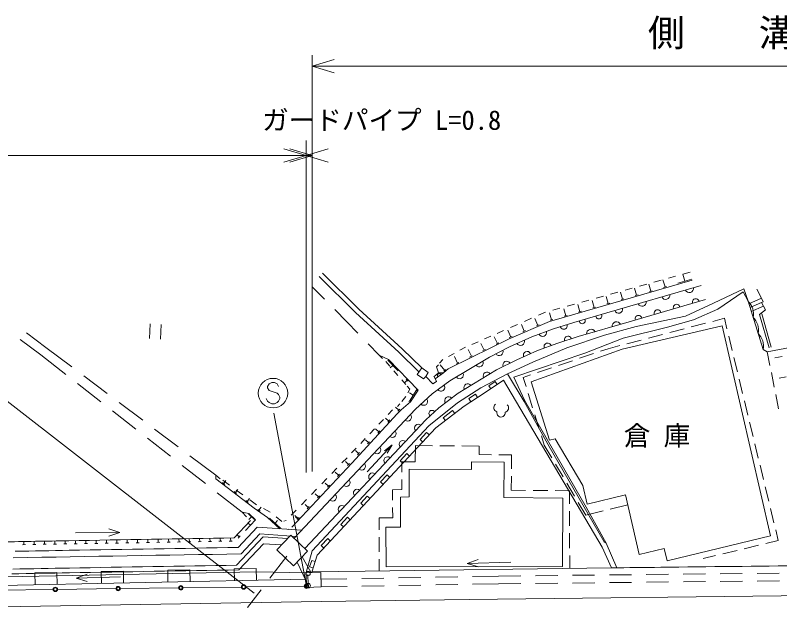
# Model space of a CAD drawing. Units: millimetres, scale not verified. Extents: x 40000 to 680000, y 20000 to 380000.
# Drawn here: x 129989 to 181738, y 286998 to 327707 of the extents above; entities that cross this region are included whole.
import ezdxf
from ezdxf.enums import TextEntityAlignment as Align

# ---------------------------------------------------------------- set-up
doc = ezdxf.new("R2010")
doc.units = ezdxf.units.MM
doc.header["$LTSCALE"] = 1000
for name, color, linetype, lineweight in [('M-BGD', 7, 'Continuous', 13), ('M-BMK-OTRS', 5, 'Continuous', 13), ('M-STR-HTXT', 7, 'Continuous', 13), ('M-STR-STRC', 7, 'Continuous', 13)]:
    doc.layers.add(name, color=color, linetype=linetype, lineweight=lineweight)
doc.styles.add('ＭＳ ゴシック', font='')
doc.styles.get('ＭＳ ゴシック').set_extended_font_data('MS Gothic')

msp = doc.modelspace()

# ---------------------------------------------------------------- linework, layer by layer
at = {"layer": 'M-BGD'}
for p, q in [((150791, 310254), (153244, 307815)), ((174694, 310042), (174205, 309907)), ((175320, 309706), (175181, 310186)), ((175673, 310312), (175184, 310177)), ((172737, 309502), (172247, 309367)), ((173015, 309038), (172876, 309518)), ((173715, 309772), (173226, 309637)), ((173975, 309316), (173836, 309796)), ((175800, 309845), (174840, 309567)), ((150911, 308502), (150095, 309335)), ((170038, 307564), (176425, 309420)), ((170779, 308962), (170289, 308827)), ((171094, 308481), (170955, 308961)), ((171758, 309232), (171268, 309097)), ((172054, 308759), (171915, 309239)), ((173111, 309065), (172919, 309010)), ((174071, 309344), (173879, 309288)), ((179306, 309187), (177252, 308229)), ((179257, 308981), (177551, 307814)), ((179257, 308981), (179597, 308346)), ((179306, 309187), (179597, 308346)), ((180511, 308560), (180180, 309160)), ((204388, 309434), (180892, 304929)), ((169800, 308692), (169311, 308557)), ((170134, 308202), (169994, 308682)), ((171190, 308508), (170998, 308453)), ((176704, 308459), (171539, 306959)), ((172150, 308787), (171958, 308731)), ((180511, 308560), (179657, 308172)), ((180608, 308314), (180511, 308560)), ((167842, 308152), (167353, 308017)), ((168213, 307645), (168073, 308125)), ((168821, 308422), (168332, 308287)), ((169173, 307923), (169034, 308404)), ((169269, 307951), (169077, 307896)), ((170230, 308230), (170037, 308174)), ((175368, 307348), (177252, 308229)), ((180615, 305088), (179597, 308346)), ((179597, 308346), (180615, 305088)), ((180502, 308264), (179729, 307923)), ((180642, 308012), (179815, 307647)), ((180502, 308264), (180608, 308314)), ((180779, 307764), (180502, 308264)), ((152427, 306955), (151611, 307788)), ((153244, 307815), (156178, 305141)), ((165885, 307612), (165411, 307404)), ((166292, 307088), (166153, 307568)), ((166863, 307882), (166374, 307747)), ((167252, 307366), (167113, 307847)), ((167348, 307394), (167156, 307338)), ((167802, 306914), (170038, 307564)), ((168309, 307673), (168117, 307617)), ((177551, 307814), (175906, 307098)), ((180779, 307764), (180373, 307446)), ((181022, 305207), (180373, 307446)), ((180517, 307488), (181166, 305249)), ((153180, 306186), (152427, 306955)), ((164938, 307196), (164464, 306988)), ((165365, 306715), (165169, 307175)), ((166388, 307116), (166196, 307060)), ((166430, 306489), (167802, 306914)), ((171539, 306959), (168090, 305957)), ((172010, 306632), (175368, 307348)), ((174131, 306596), (175906, 307098)), ((177200, 306990), (177992, 307197)), ((177992, 307197), (178166, 306480)), ((139118, 306822), (139073, 305823)), ((139867, 306788), (139822, 305789)), ((163044, 306365), (162615, 306176)), ((163526, 305929), (163329, 306389)), ((163991, 306781), (163518, 306573)), ((164445, 306322), (164249, 306782)), ((164537, 306362), (164353, 306283)), ((164963, 305952), (166430, 306489)), ((165457, 306754), (165273, 306676)), ((169866, 306055), (172010, 306632)), ((177838, 306683), (171062, 305097)), ((171134, 305863), (174131, 306596)), ((174298, 306231), (175265, 306484)), ((175749, 306610), (176716, 306863)), ((177838, 306683), (181120, 292479)), ((132062, 305225), (130738, 306224)), ((162185, 305988), (161756, 305799)), ((162626, 305493), (162404, 305942)), ((163618, 305969), (163434, 305890)), ((163437, 305275), (164963, 305952)), ((168090, 305957), (166717, 305519)), ((167334, 305195), (169866, 306055)), ((168547, 304835), (171134, 305863)), ((172847, 305851), (173814, 306104)), ((178284, 305994), (178520, 305023)), ((131723, 304721), (130325, 305767)), ((154633, 304702), (153880, 305471)), ((161327, 305611), (160897, 305422)), ((161730, 305050), (161508, 305498)), ((162716, 305538), (162536, 305449)), ((166717, 305519), (165339, 305025)), ((170120, 305138), (170912, 305345)), ((171395, 305471), (172363, 305725)), ((132062, 305225), (133820, 303904)), ((156178, 305141), (157501, 303834)), ((159700, 304824), (159315, 304619)), ((160468, 305233), (160084, 305029)), ((160874, 304627), (160652, 305075)), ((161819, 305095), (161640, 305006)), ((162083, 304572), (163437, 305275)), ((163731, 303202), (168547, 304835)), ((165339, 305025), (163935, 304388)), ((171062, 305097), (164902, 302906)), ((165015, 304237), (167334, 305195)), ((168191, 304487), (169139, 304807)), ((169613, 304967), (170120, 305138)), ((180615, 305088), (180892, 304929)), ((181077, 304007), (180892, 304929)), ((133415, 303398), (131723, 304721)), ((155249, 304411), (154633, 304702)), ((154633, 304702), (154848, 304483)), ((155204, 304368), (155900, 303650)), ((157258, 302338), (155249, 304411)), ((158931, 304414), (158712, 304161)), ((162083, 304572), (159404, 302955)), ((159404, 302955), (162083, 304572)), ((159937, 304164), (159715, 304613)), ((160824, 304603), (160744, 304563)), ((160923, 304651), (160824, 304603)), ((163935, 304388), (162572, 303699)), ((166770, 304008), (167718, 304327)), ((178638, 304537), (178874, 303565)), ((181910, 304614), (181419, 304517)), ((155063, 304263), (155334, 303954)), ((155552, 304009), (155372, 303835)), ((157501, 303834), (157196, 303400)), ((157934, 303532), (157501, 303834)), ((158494, 303907), (158642, 304052)), ((158637, 303500), (158494, 303907)), ((158494, 303907), (158565, 303704)), ((159073, 303671), (158751, 304053)), ((160026, 304209), (159847, 304120)), ((163315, 303427), (165015, 304237)), ((165349, 303528), (166296, 303848)), ((134619, 303304), (136218, 302102)), ((155606, 303645), (155877, 303336)), ((157196, 303400), (157631, 303097)), ((157787, 303256), (157631, 303097)), ((157787, 303256), (157934, 303532)), ((157787, 303256), (158266, 302753)), ((158637, 303500), (158326, 303238)), ((158417, 303104), (158987, 303513)), ((158987, 303513), (158637, 303500)), ((158637, 303500), (158812, 303506)), ((158640, 303500), (158637, 303503)), ((159149, 303736), (158997, 303607)), ((162572, 303699), (159962, 302124)), ((161513, 302498), (163315, 303427)), ((164433, 301575), (163315, 303427)), ((164368, 303197), (164875, 303368)), ((181371, 302536), (181175, 303517)), ((135779, 301551), (134203, 302782)), ((156148, 303027), (156419, 302718)), ((156526, 303003), (156347, 302829)), ((156457, 303075), (156596, 302932)), ((158219, 302074), (159404, 302955)), ((158266, 302753), (158511, 302928)), ((158511, 302928), (158340, 303250)), ((163051, 303009), (161741, 302136)), ((163051, 303009), (169716, 291712)), ((164460, 301663), (163731, 303202)), ((164563, 302574), (164368, 303197)), ((164902, 302906), (166144, 298938)), ((178991, 303079), (179227, 302107)), ((182181, 303241), (181691, 303144)), ((156690, 302409), (156521, 302599)), ((156690, 302409), (156561, 302153)), ((157181, 302386), (156687, 301597)), ((157152, 302357), (157213, 302295)), ((159929, 301470), (161513, 302498)), ((156431, 301897), (156153, 301560)), ((156934, 301992), (156680, 302151)), ((157081, 301042), (158219, 302074)), ((159962, 302124), (158669, 301130)), ((160382, 301256), (161741, 302136)), ((165011, 301143), (164713, 302097)), ((181665, 301066), (181469, 302046)), ((137017, 301501), (138616, 300299)), ((156017, 301413), (155874, 301223)), ((156687, 301597), (156634, 301554)), ((157982, 299908), (159929, 301470)), ((160382, 301256), (158467, 299779)), ((164433, 301575), (166050, 298688)), ((164460, 301663), (168629, 294402)), ((179345, 301621), (179581, 300650)), ((138143, 299703), (136567, 300935)), ((148867, 292304), (157081, 301042)), ((155535, 300997), (155226, 300674)), ((155946, 300975), (155726, 301178)), ((156014, 301048), (155879, 300901)), ((158669, 301130), (157782, 300328)), ((165459, 299711), (165161, 300666)), ((157782, 300328), (149591, 291609)), ((154918, 300350), (154609, 300027)), ((155268, 300240), (155048, 300443)), ((155336, 300313), (155200, 300166)), ((179699, 300164), (179935, 299192)), ((139415, 299699), (141014, 298497)), ((150095, 291458), (157982, 299908)), ((158467, 299779), (150433, 291161)), ((154300, 299704), (153992, 299380)), ((154590, 299505), (154369, 299708)), ((154658, 299579), (154522, 299432)), ((165804, 298611), (165609, 299234)), ((140506, 297856), (138931, 299087)), ((153683, 299057), (153375, 298733)), ((153912, 298770), (153691, 298974)), ((155514, 298621), (153805, 296797)), ((153979, 298844), (153844, 298697)), ((155514, 298621), (154975, 298235)), ((155165, 298057), (155514, 298621)), ((166314, 297748), (165804, 298611)), ((169856, 292074), (166050, 298688)), ((166144, 298938), (166533, 299033)), ((166533, 299033), (168406, 295885)), ((180053, 298706), (180289, 297734)), ((153066, 298410), (152758, 298087)), ((153233, 298035), (153013, 298239)), ((153301, 298109), (153166, 297962)), ((157065, 297480), (157072, 298580)), ((157072, 298580), (158229, 298573)), ((158729, 298570), (159729, 298563)), ((160229, 298560), (161385, 298552)), ((161385, 298552), (161382, 297968)), ((141813, 297896), (143571, 296575)), ((152449, 297763), (152105, 297408)), ((161382, 297968), (162232, 297963)), ((162732, 297960), (163582, 297954)), ((163582, 297954), (163575, 297004)), ((142870, 296008), (141294, 297240)), ((151762, 297054), (151418, 296699)), ((152554, 297301), (152335, 297506)), ((152623, 297374), (152486, 297228)), ((156151, 296793), (156149, 297486)), ((156149, 297486), (157065, 297480)), ((160878, 297472), (160875, 296956)), ((163078, 297457), (160878, 297472)), ((163063, 295057), (163078, 297457)), ((167077, 296457), (166568, 297318)), ((180406, 297248), (180642, 296277)), ((143567, 296341), (143571, 296575)), ((143571, 296575), (143860, 296330)), ((151871, 296571), (151652, 296775)), ((151940, 296644), (151803, 296498)), ((156651, 296983), (156656, 295101)), ((156651, 296983), (160875, 296956)), ((144178, 295958), (144019, 296080)), ((144487, 295907), (144029, 296241)), ((144098, 296019), (144251, 296218)), ((151074, 296345), (150731, 295990)), ((151189, 295840), (150970, 296045)), ((156154, 295599), (156152, 296293)), ((163572, 296504), (163566, 295554)), ((167840, 295166), (167331, 296026)), ((144891, 295410), (145044, 295608)), ((145403, 295239), (144945, 295573)), ((150387, 295635), (150043, 295281)), ((151257, 295913), (151120, 295767)), ((155533, 295597), (156154, 295599)), ((155535, 294894), (155533, 295597)), ((163566, 295554), (164539, 295548)), ((165039, 295545), (166039, 295538)), ((166539, 295535), (167512, 295528)), ((167512, 295528), (167514, 294645)), ((168406, 295885), (168714, 294622)), ((180760, 295791), (180996, 294819)), ((145351, 294070), (143658, 295393)), ((144970, 295349), (144812, 295471)), ((145684, 294800), (145836, 294998)), ((150506, 295109), (150287, 295314)), ((150574, 295182), (150438, 295036)), ((156656, 295101), (156062, 295099)), ((156062, 295099), (156068, 293067)), ((167063, 295031), (163063, 295057)), ((163063, 295057), (167063, 295031)), ((167063, 295031), (167032, 290395)), ((168714, 294622), (171291, 295249)), ((172223, 291205), (171291, 295249)), ((145763, 294739), (145605, 294861)), ((146319, 294570), (145861, 294904)), ((149700, 294926), (149356, 294571)), ((149823, 294379), (149604, 294584)), ((168605, 293872), (168095, 294735)), ((171449, 294565), (170270, 294278)), ((145805, 293983), (145351, 294070)), ((145351, 294070), (145650, 293768)), ((145780, 293958), (146184, 293573)), ((146248, 293562), (145805, 293983)), ((146566, 294144), (146403, 294259)), ((146485, 294202), (146629, 294405)), ((147255, 294082), (146787, 294326)), ((149012, 294217), (148668, 293862)), ((149891, 294452), (149755, 294306)), ((155538, 293691), (155536, 294394)), ((167515, 294145), (167516, 293145)), ((169784, 294159), (168605, 293872)), ((169993, 291977), (168629, 294402)), ((181114, 294333), (181350, 293361)), ((144801, 292328), (145905, 293503)), ((146248, 293562), (145564, 292834)), ((145982, 293765), (145809, 293584)), ((147952, 293000), (147209, 293669)), ((147581, 293334), (147748, 293520)), ((148033, 293445), (147644, 293764)), ((148325, 293507), (148179, 293476)), ((149140, 293648), (148921, 293853)), ((149179, 293557), (148968, 293755)), ((149209, 293721), (149072, 293575)), ((154628, 292889), (154631, 293689)), ((154631, 293689), (155538, 293691)), ((137072, 292708), (136319, 292949)), ((145086, 291683), (146374, 293053)), ((145906, 293198), (145760, 293335)), ((146374, 293053), (149378, 292848)), ((148483, 292909), (148508, 292915)), ((156068, 293067), (155081, 293065)), ((155089, 290365), (155081, 293065)), ((134073, 292672), (137072, 292708)), ((137072, 292708), (136325, 292449)), ((144973, 290481), (146770, 292394)), ((145153, 292396), (145007, 292533)), ((145221, 292469), (145084, 292323)), ((145280, 291246), (146552, 292600)), ((146552, 292600), (148988, 292434)), ((148425, 292284), (146770, 292394)), ((154623, 291389), (154626, 292389)), ((167517, 292645), (167519, 291645)), ((174115, 290773), (181120, 292479)), ((181468, 292875), (181642, 292158)), ((130675, 291877), (130475, 291874)), ((130575, 291876), (130571, 292076)), ((131374, 291889), (131174, 291886)), ((131274, 291888), (131271, 292088)), ((132074, 291901), (131874, 291898)), ((131974, 291900), (131971, 292100)), ((132774, 291913), (132574, 291910)), ((132674, 291912), (132671, 292112)), ((133474, 291925), (133274, 291922)), ((133374, 291923), (133371, 292123)), ((134174, 291937), (133974, 291934)), ((134074, 291935), (134071, 292135)), ((134874, 291949), (134674, 291946)), ((134774, 291947), (134771, 292147)), ((135574, 291961), (135374, 291958)), ((135474, 291959), (135470, 292159)), ((136274, 291973), (136074, 291970)), ((136174, 291971), (136170, 292171)), ((136974, 291985), (136774, 291981)), ((136874, 291983), (136870, 292183)), ((137673, 291997), (137474, 291993)), ((137574, 291995), (137570, 292195)), ((138373, 292009), (138173, 292005)), ((138273, 292007), (138270, 292207)), ((139073, 292021), (138873, 292017)), ((138973, 292019), (138970, 292219)), ((139773, 292033), (139573, 292029)), ((139673, 292031), (139670, 292231)), ((140473, 292045), (140273, 292041)), ((140373, 292043), (140370, 292243)), ((141173, 292056), (140973, 292053)), ((141073, 292055), (141070, 292255)), ((141873, 292068), (141673, 292065)), ((141773, 292067), (141769, 292267)), ((142573, 292080), (142373, 292077)), ((142473, 292079), (142469, 292279)), ((143273, 292092), (143073, 292089)), ((143173, 292091), (143169, 292291)), ((143973, 292104), (143773, 292101)), ((143873, 292103), (143869, 292302)), ((144672, 292116), (144473, 292113)), ((144572, 292114), (144569, 292314)), ((145113, 290163), (146784, 291942)), ((148018, 291860), (146784, 291942)), ((169856, 292074), (169993, 291977)), ((170722, 290305), (169993, 291977)), ((181642, 292158), (180795, 291954)), ((149686, 289998), (150095, 291458)), ((170342, 290299), (169716, 291712)), ((172223, 291205), (173909, 291616)), ((174115, 290773), (173909, 291616)), ((178851, 291485), (177878, 291251)), ((180309, 291837), (179337, 291603)), ((148365, 291096), (147231, 289606)), ((149990, 290003), (149416, 291061)), ((150058, 290004), (150433, 291161)), ((154619, 290090), (154621, 290889)), ((160584, 290600), (161327, 290871)), ((167520, 291145), (167521, 290262)), ((177392, 291134), (176546, 290930)), ((149681, 289397), (149068, 290699)), ((167032, 290395), (155089, 290365)), ((163538, 290686), (160584, 290600)), ((160584, 290600), (161341, 290372)), ((132807, 289989), (131308, 289958)), ((131308, 289958), (131324, 289158)), ((132824, 289189), (132807, 289989)), ((134109, 289609), (134851, 289881)), ((137306, 290080), (135807, 290050)), ((135807, 290050), (135823, 289250)), ((137323, 289280), (137306, 290080)), ((141805, 290171), (140306, 290141)), ((140306, 290141), (140322, 289341)), ((141822, 289372), (141805, 290171)), ((146305, 290263), (144805, 290232)), ((144805, 290232), (144821, 289432)), ((146321, 289463), (146305, 290263)), ((149821, 289167), (149805, 289849)), ((150066, 290030), (153671, 290078)), ((153671, 290078), (170342, 290299)), ((169208, 289815), (167708, 289799)), ((171708, 289841), (170208, 289825)), ((174208, 289868), (172708, 289852)), ((176708, 289895), (175208, 289879)), ((179208, 289922), (177708, 289906)), ((181708, 289949), (180208, 289933)), ((137107, 289697), (134109, 289609)), ((134109, 289609), (134866, 289381)), ((152443, 289562), (150684, 289531)), ((154942, 289607), (153442, 289580)), ((157442, 289651), (155942, 289625)), ((159941, 289696), (158442, 289669)), ((162699, 289745), (160941, 289714)), ((164209, 289761), (162699, 289745)), ((166708, 289788), (165208, 289772)), ((169214, 289295), (167714, 289279)), ((171714, 289321), (170214, 289305)), ((174214, 289348), (172714, 289332)), ((176714, 289375), (175214, 289359)), ((179214, 289402), (177714, 289386)), ((181714, 289429), (180214, 289413)), ((128600, 288795), (132550, 288846)), ((132850, 288849), (136799, 288900)), ((137099, 288904), (141049, 288954)), ((141349, 288958), (145299, 289008)), ((145599, 289012), (149549, 289062)), ((146626, 288810), (145717, 287617)), ((152453, 289042), (150697, 289011)), ((154952, 289087), (153453, 289060)), ((157452, 289131), (155952, 289105)), ((159952, 289176), (158452, 289149)), ((162707, 289225), (160951, 289194)), ((164215, 289241), (162707, 289225)), ((166715, 289268), (165215, 289252))]:
    msp.add_line(p, q, dxfattribs=at)
for points in [[(150566, 310027), (153023, 307584), (155957, 304909), (157315, 303568)], [(175818, 309783), (166143, 306977), (163418, 305812), (160853, 304544), (159300, 303778), (158987, 303513)], [(162177, 302427), (162039, 302635), (162476, 302926), (162614, 302718)], [(148720, 293066), (152764, 297393), (155834, 300720), (156103, 301011), (156755, 301536), (157258, 302338)], [(160835, 301550), (160699, 301759), (161152, 302053), (161288, 301843)], [(159105, 300272), (158952, 300470), (159591, 300962), (159744, 300764)], [(157574, 298822), (157391, 298992), (157837, 299471), (158020, 299301)], [(156235, 297385), (156052, 297556), (156498, 298035), (156681, 297864)], [(154896, 295949), (154713, 296120), (155159, 296598), (155342, 296428)], [(147906, 292948), (147066, 293705), (146155, 294351), (143567, 296341)], [(153557, 294513), (153374, 294683), (153820, 295162), (154003, 294991)], [(152218, 293076), (152035, 293247), (152481, 293726), (152664, 293555)], [(149687, 289531), (127958, 289090), (124502, 292102)], [(124502, 292102), (128185, 289679), (146328, 290046), (149676, 289960)], [(150879, 291640), (150696, 291810), (151142, 292289), (151325, 292119)], [(150154, 290302), (149917, 290379), (150056, 290808), (150294, 290731)]]:
    msp.add_lwpolyline(points, dxfattribs=at)
for points in [[(149773, 291433), (148821, 290441), (147695, 291523), (148647, 292515)], [(150697, 289011), (149700, 288986), (149676, 289960), (150673, 289985)]]:
    msp.add_lwpolyline(points, close=True, dxfattribs=at)
for centre, radius in [((149803, 289917), 150), ((132700, 288848), 150), ((132700, 288848), 120), ((132700, 288848), 100), ((136949, 288902), 150), ((136949, 288902), 120), ((136949, 288902), 100), ((141199, 288956), 150), ((141199, 288956), 120), ((141199, 288956), 100), ((145449, 289010), 150), ((145449, 289010), 120), ((145449, 289010), 100), ((149698, 289064), 150), ((149698, 289064), 120), ((149698, 289064), 100), ((149822, 289099), 150)]:
    msp.add_circle(centre, radius, dxfattribs=at)
for centre, radius, start, end in [((175619, 309215), 279, 202.096, 10.302), ((174022, 308751), 279, 202.0965, 10.3025), ((176052, 308295), 226, 9.9543, 202.4449), ((172425, 308287), 279, 202.0964, 10.3016), ((174760, 307920), 226, 9.954, 202.444), ((178809, 307503), 1153, 347.8118, 46.9061), ((169493, 307354), 200, 181.8251, 30.5735), ((170828, 307823), 279, 202.096, 10.302), ((172177, 307170), 226, 9.954, 202.444), ((173469, 307545), 226, 9.954, 202.444), ((168375, 307029), 200, 181.8251, 30.5735), ((170692, 306656), 304, 26.4546, 185.944), ((179148, 306418), 1154, 347.8119, 46.9055), ((167119, 306692), 240, 194.7408, 19.7266), ((168967, 306155), 304, 26.4546, 185.944), ((165693, 306231), 261, 202.411, 17.7672), ((167401, 305747), 240, 15.3755, 200.0163), ((179488, 305332), 1154, 347.8119, 46.9055), ((164188, 305641), 280, 210.0701, 17.8077), ((166026, 305277), 244, 18.3489, 201.0705), ((162758, 304927), 254, 208.4322, 26.4433), ((164640, 304700), 257, 25.9429, 202.8565), ((161408, 304177), 261, 213.5199, 28.7176), ((163256, 304039), 255, 27.865, 205.7846), ((158685, 303333), 120, 21.5073, 229.8409), ((160068, 303368), 261, 213.5198, 28.7172), ((161922, 303302), 254, 32.0334, 210.2038), ((160617, 302514), 254, 32.0324, 210.2048), ((158814, 302511), 246, 215.7383, 37.5059), ((157646, 301562), 256, 223.5422, 40.8311), ((159330, 301609), 273, 42.3225, 212.762), ((162673, 301153), 288, 128.0005, 254.8718), ((163098, 301133), 288, 279.9296, 46.7977), ((156560, 300492), 253, 227.3755, 46.163), ((158195, 300763), 204, 29.2261, 234.973), ((162869, 300795), 283, 163.7144, 11.0854), ((157266, 299776), 252, 47.1887, 226.3886), ((155522, 299387), 253, 227.3755, 46.163), ((156232, 298676), 252, 47.1908, 226.3873), ((154483, 298283), 253, 227.3755, 46.163), ((155198, 297575), 252, 47.1891, 226.3874), ((153445, 297178), 253, 227.3755, 46.163), ((154164, 296474), 252, 47.1887, 226.3886), ((152407, 296074), 253, 227.3764, 46.1622), ((153129, 295373), 252, 47.1908, 226.3873), ((151474, 295082), 253, 227.3764, 46.1622), ((152095, 294272), 252, 47.1891, 226.3874), ((261623, -6961970), 7255241, 91.01093, 91.04674), ((263000, -7109120), 7402393, 90.91492, 91.00149), ((261623, -6961970), 7254591, 91.01093, 91.03968), ((263000, -7109120), 7401743, 90.91279, 91.00149), ((263000, -7109120), 7401303, 90.91135, 91.03078), ((263000, -7109120), 7400543, 90.91382, 91.00149), ((180485, -347444), 637824, 90.61099, 90.9112), ((256727, -6714185), 7005020, 90.59918, 90.67924), ((261623, -6961970), 7253071, 91.01093, 91.04181), ((261623, -6961970), 7253391, 91.01093, 91.04121), ((263000, -7109120), 7400223, 90.91277, 91.00149)]:
    msp.add_arc(centre, radius, start, end, dxfattribs=at)
at = {"layer": 'M-BMK-OTRS'}
msp.add_lwpolyline([(62546, 287685), (69866, 287781), (75312, 287816), (82146, 287828), (111094, 287506), (119051, 287538), (124892, 287609), (150692, 288030), (160708, 288174), (183753, 288441), (213746, 288736), (223681, 288807), (247952, 288830), (272208, 288856), (289834, 288789), (328514, 288467), (372831, 287890), (381449, 287761), (392842, 287531), (401291, 287313), (410891, 286998)], dxfattribs=at)
at = {"layer": 'M-STR-HTXT'}
for p, q in [((150081, 296818), (150081, 324999)), ((150081, 324254), (151581, 324704)), ((150081, 324254), (213606, 324254)), ((150081, 324254), (151581, 323804)), ((149670, 296762), (149670, 319225)), ((149670, 318225), (148170, 318675)), ((150081, 318225), (148581, 318675)), ((149670, 318225), (151170, 318675)), ((83849, 318225), (149670, 318225)), ((149670, 318225), (148170, 317775)), ((150081, 318225), (148581, 317775)), ((149670, 318225), (150081, 318225)), ((149670, 318225), (151170, 317775)), ((146167, 288590), (117462, 310883))]:
    msp.add_line(p, q, dxfattribs=at)
at = {"layer": 'M-STR-STRC'}
for p, q in [((147165, 302768), (147074, 302586)), ((147347, 302859), (147165, 302768)), ((147529, 302859), (147347, 302859)), ((147710, 302768), (147529, 302859)), ((147801, 302586), (147710, 302768)), ((147074, 302586), (147074, 302495)), ((147074, 302495), (147165, 302313)), ((147165, 302313), (147710, 302132)), ((147074, 301586), (146983, 301768)), ((147710, 302132), (147801, 302041)), ((147801, 302041), (147892, 301859)), ((147892, 301768), (147801, 301586)), ((147892, 301859), (147892, 301768)), ((147165, 301495), (147074, 301586)), ((147347, 301404), (147165, 301495)), ((147529, 301404), (147347, 301404)), ((147710, 301495), (147529, 301404)), ((147801, 301586), (147710, 301495)), ((149698, 289064), (147494, 300782))]:
    msp.add_line(p, q, dxfattribs=at)
msp.add_circle((147438, 302132), 1000, dxfattribs=at)

# ---------------------------------------------------------------- texts
at = {"layer": 'M-BGD', "style": 'ＭＳ ゴシック'}
msp.add_text('倉 庫', height=1320, dxfattribs=at).set_placement((171185, 298196), align=Align.BOTTOM_LEFT)
at = {"layer": 'M-STR-HTXT', "style": 'ＭＳ ゴシック'}
for s, height, p in [('側\u3000\u3000溝 L=63.1', 1833, (182179, 325054)), ('ガードパイプ L=0.8', 1320, (154790, 319557))]:
    msp.add_text(s, height=height, dxfattribs=at).set_placement(p, align=Align.BOTTOM_CENTER)

doc.saveas('drawing.dxf')
